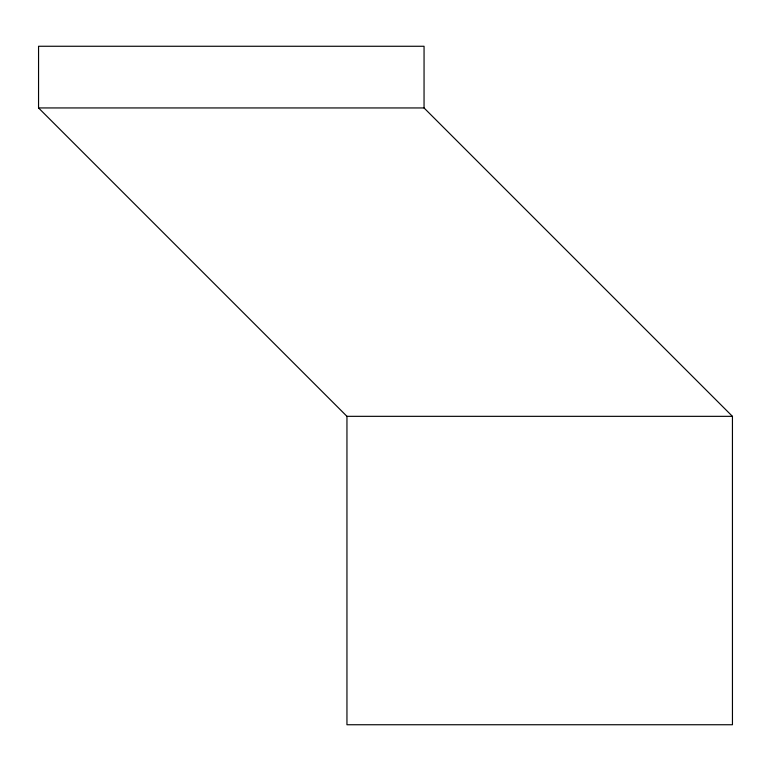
<?xml version="1.0" encoding="UTF-8"?>
<svg xmlns="http://www.w3.org/2000/svg" width="771" height="771" viewBox="0 0 771 771"><rect width="100%" height="100%" fill="white"/><g stroke="black" fill="none" stroke-linecap="round" stroke-linejoin="round"><path stroke-width="1.16" d="M38.55 107.94L38.56 46.26L424.06 46.27L424.05 107.95L732.44 416.34L732.45 724.74L346.95 724.75L346.95 416.33L38.55 107.94L424.05 107.95M346.94 416.33L732.431 416.34"/></g></svg>
